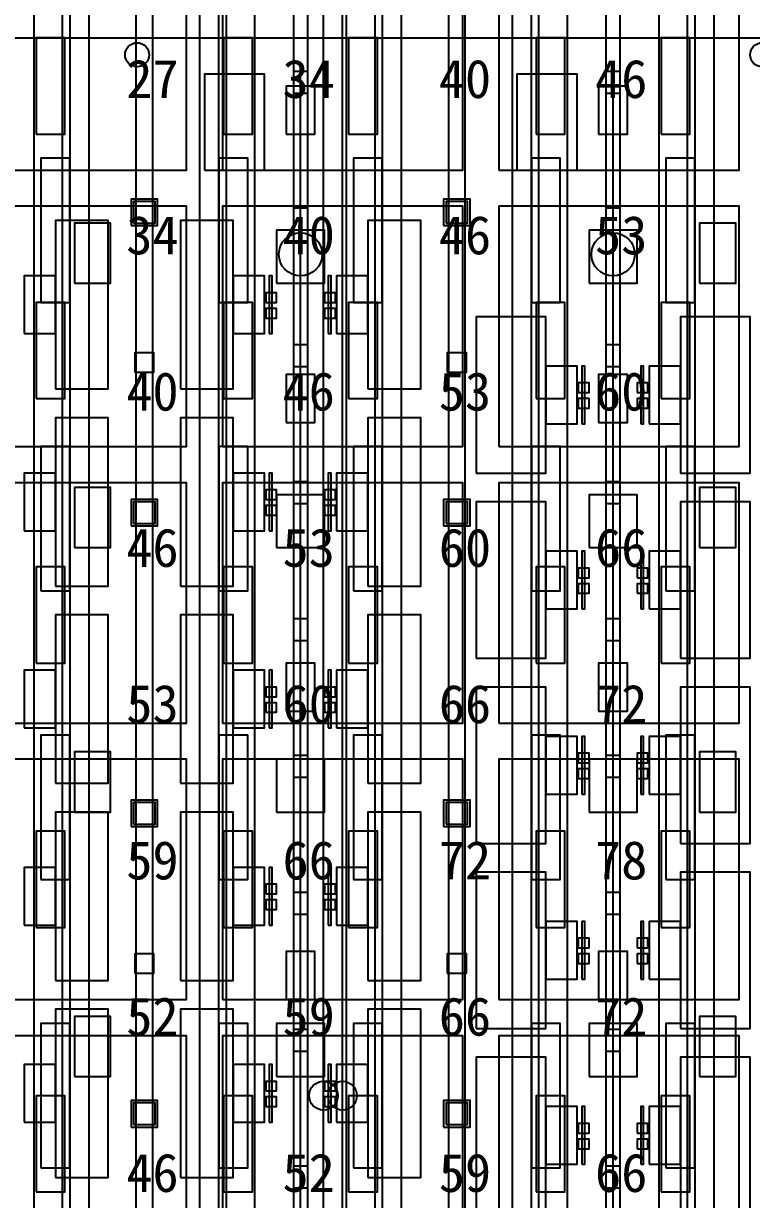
# Model space of a CAD drawing. Header units: metres. Extents: x -1640 to 1560, y -268 to 2338.
# Drawn here: x 36.73 to 67.01, y 1333.69 to 1382.6 of the extents above; entities that cross this region are included whole.
import ezdxf

# ---------------------------------------------------------------- set-up
doc = ezdxf.new("R2010")
doc.units = ezdxf.units.M
for name, color, linetype in [('1F_CHL', 4, 'Continuous'), ('1F_PUMP', 2, 'Continuous'), ('1F_SCR', 3, 'Continuous'), ('1F_STRUCT_COLUMN', 8, 'Continuous'), ('2F_CSF_LATERAL_RACK_CONCEPT', 9, 'Continuous'), ('2F_RFG', 5, 'Continuous'), ('2F_STRUCT_COLUMN', 8, 'Continuous'), ('2F_VMB', 6, 'Continuous'), ('3F_CLEANROOM_OVERHEAD_PIPE_DUCT_CONCEPT', 9, 'Continuous'), ('3F_CVD', 3, 'Continuous'), ('3F_DIFF', 4, 'Continuous'), ('3F_EHS_EGRESS_DIST_M', 2, 'Continuous'), ('3F_EHS_EXTINGUISHER_HYDRANT_CABINET_CONCEPT', 1, 'Continuous'), ('3F_EHS_GAS_DETECTOR', 6, 'Continuous'), ('3F_FOUP', 5, 'Continuous'), ('3F_OHT', 9, 'Continuous'), ('3F_OHTV', 1, 'Continuous'), ('3F_STK', 3, 'Continuous'), ('3F_STRUCT_COLUMN', 8, 'Continuous'), ('3F_TBAR', 6, 'Continuous'), ('4F_FFU', 1, 'Continuous'), ('4F_STRUCT_PLENUM_TRUSS_CONCEPT', 9, 'Continuous'), ('5F_CHL', 4, 'Continuous'), ('5F_PUMP', 2, 'Continuous'), ('5F_SCR', 3, 'Continuous'), ('5F_STRUCT_COLUMN', 8, 'Continuous'), ('6F_CSF_LATERAL_RACK_CONCEPT', 9, 'Continuous'), ('6F_RFG', 5, 'Continuous'), ('6F_STRUCT_COLUMN', 8, 'Continuous'), ('6F_VMB', 6, 'Continuous'), ('7F_CLEANROOM_OVERHEAD_PIPE_DUCT_CONCEPT', 9, 'Continuous'), ('7F_CVD', 3, 'Continuous'), ('7F_DIFF', 4, 'Continuous'), ('7F_EHS_EGRESS_DIST_M', 2, 'Continuous'), ('7F_EHS_EXTINGUISHER_HYDRANT_CABINET_CONCEPT', 1, 'Continuous'), ('7F_EHS_GAS_DETECTOR', 6, 'Continuous'), ('7F_FOUP', 5, 'Continuous'), ('7F_OHT', 9, 'Continuous'), ('7F_OHTV', 1, 'Continuous'), ('7F_STK', 3, 'Continuous'), ('7F_STRUCT_COLUMN', 8, 'Continuous'), ('7F_TBAR', 6, 'Continuous'), ('8F_FFU', 1, 'Continuous'), ('8F_STRUCT_PLENUM_TRUSS_CONCEPT', 9, 'Continuous'), ('EHS_TREATED_EXHAUST', 30, 'Continuous'), ('UTIL_PCW.R_CONCEPT', 1, 'Continuous'), ('UTIL_PCW.R_RISER', 1, 'Continuous'), ('UTIL_PCW.S_CONCEPT', 6, 'Continuous'), ('UTIL_PCW.S_RISER', 6, 'Continuous')]:
    doc.layers.add(name, color=color, linetype=linetype)

msp = doc.modelspace()

# ---------------------------------------------------------------- linework, layer by layer
at = {"layer": '1F_CHL'}
for points in [[(38.85, 1371.8), (40.35, 1371.8), (40.35, 1374.3), (38.85, 1374.3)], [(64.85, 1371.8), (66.35, 1371.8), (66.35, 1374.3), (64.85, 1374.3)], [(38.85, 1360.8), (40.35, 1360.8), (40.35, 1363.3), (38.85, 1363.3)], [(64.85, 1360.8), (66.35, 1360.8), (66.35, 1363.3), (64.85, 1363.3)], [(38.85, 1349.8), (40.35, 1349.8), (40.35, 1352.3), (38.85, 1352.3)], [(64.85, 1349.8), (66.35, 1349.8), (66.35, 1352.3), (64.85, 1352.3)], [(38.85, 1338.8), (40.35, 1338.8), (40.35, 1341.3), (38.85, 1341.3)], [(64.85, 1338.8), (66.35, 1338.8), (66.35, 1341.3), (64.85, 1341.3)]]:
    msp.add_lwpolyline(points, close=True, dxfattribs=at)
at = {"layer": '1F_PUMP'}
for points in [[(37.25, 1378), (38.45, 1378), (38.45, 1382), (37.25, 1382)], [(45.05, 1378), (46.25, 1378), (46.25, 1382), (45.05, 1382)], [(50.25, 1378), (51.45, 1378), (51.45, 1382), (50.25, 1382)], [(58.05, 1378), (59.25, 1378), (59.25, 1382), (58.05, 1382)], [(63.25, 1378), (64.45, 1378), (64.45, 1382), (63.25, 1382)], [(37.25, 1367), (38.45, 1367), (38.45, 1371), (37.25, 1371)], [(45.05, 1367), (46.25, 1367), (46.25, 1371), (45.05, 1371)], [(50.25, 1367), (51.45, 1367), (51.45, 1371), (50.25, 1371)], [(58.05, 1367), (59.25, 1367), (59.25, 1371), (58.05, 1371)], [(63.25, 1367), (64.45, 1367), (64.45, 1371), (63.25, 1371)], [(37.25, 1356), (38.45, 1356), (38.45, 1360), (37.25, 1360)], [(45.05, 1356), (46.25, 1356), (46.25, 1360), (45.05, 1360)], [(50.25, 1356), (51.45, 1356), (51.45, 1360), (50.25, 1360)], [(58.05, 1356), (59.25, 1356), (59.25, 1360), (58.05, 1360)], [(63.25, 1356), (64.45, 1356), (64.45, 1360), (63.25, 1360)], [(37.25, 1345), (38.45, 1345), (38.45, 1349), (37.25, 1349)], [(45.05, 1345), (46.25, 1345), (46.25, 1349), (45.05, 1349)], [(50.25, 1345), (51.45, 1345), (51.45, 1349), (50.25, 1349)], [(58.05, 1345), (59.25, 1345), (59.25, 1349), (58.05, 1349)], [(63.25, 1345), (64.45, 1345), (64.45, 1349), (63.25, 1349)], [(37.25, 1334), (38.45, 1334), (38.45, 1338), (37.25, 1338)], [(45.05, 1334), (46.25, 1334), (46.25, 1338), (45.05, 1338)], [(50.25, 1334), (51.45, 1334), (51.45, 1338), (50.25, 1338)], [(58.05, 1334), (59.25, 1334), (59.25, 1338), (58.05, 1338)], [(63.25, 1334), (64.45, 1334), (64.45, 1338), (63.25, 1338)]]:
    msp.add_lwpolyline(points, close=True, dxfattribs=at)
at = {"layer": '1F_SCR'}
for points in [[(47.25, 1371.8), (49.25, 1371.8), (49.25, 1374), (47.25, 1374)], [(60.25, 1371.8), (62.25, 1371.8), (62.25, 1374), (60.25, 1374)], [(47.25, 1360.8), (49.25, 1360.8), (49.25, 1363), (47.25, 1363)], [(60.25, 1360.8), (62.25, 1360.8), (62.25, 1363), (60.25, 1363)], [(47.25, 1349.8), (49.25, 1349.8), (49.25, 1352), (47.25, 1352)], [(60.25, 1349.8), (62.25, 1349.8), (62.25, 1352), (60.25, 1352)], [(47.25, 1338.8), (49.25, 1338.8), (49.25, 1341), (47.25, 1341)], [(60.25, 1338.8), (62.25, 1338.8), (62.25, 1341), (60.25, 1341)]]:
    msp.add_lwpolyline(points, close=True, dxfattribs=at)
at = {"layer": '1F_STRUCT_COLUMN'}
for points in [[(41.2, 1374.2), (42.3, 1374.2), (42.3, 1375.3), (41.2, 1375.3)], [(54.2, 1374.2), (55.3, 1374.2), (55.3, 1375.3), (54.2, 1375.3)], [(41.2, 1361.7), (42.3, 1361.7), (42.3, 1362.8), (41.2, 1362.8)], [(54.2, 1361.7), (55.3, 1361.7), (55.3, 1362.8), (54.2, 1362.8)], [(41.2, 1349.2), (42.3, 1349.2), (42.3, 1350.3), (41.2, 1350.3)], [(54.2, 1349.2), (55.3, 1349.2), (55.3, 1350.3), (54.2, 1350.3)], [(41.2, 1336.7), (42.3, 1336.7), (42.3, 1337.8), (41.2, 1337.8)], [(54.2, 1336.7), (55.3, 1336.7), (55.3, 1337.8), (54.2, 1337.8)]]:
    msp.add_lwpolyline(points, close=True, dxfattribs=at)
at = {"layer": '2F_CSF_LATERAL_RACK_CONCEPT'}
for points in [[(38.65, 1310), (39.45, 1310), (39.45, 1460), (38.65, 1460)], [(44.05, 1310), (44.85, 1310), (44.85, 1460), (44.05, 1460)], [(51.65, 1310), (52.45, 1310), (52.45, 1460), (51.65, 1460)], [(57.05, 1310), (57.85, 1310), (57.85, 1460), (57.05, 1460)], [(64.65, 1310), (65.45, 1310), (65.45, 1460), (64.65, 1460)]]:
    msp.add_lwpolyline(points, close=True, dxfattribs=at)
at = {"layer": '2F_RFG'}
for points in [[(37.45, 1371), (38.65, 1371), (38.65, 1377), (37.45, 1377)], [(44.85, 1371), (46.05, 1371), (46.05, 1377), (44.85, 1377)], [(50.45, 1371), (51.65, 1371), (51.65, 1377), (50.45, 1377)], [(57.85, 1371), (59.05, 1371), (59.05, 1377), (57.85, 1377)], [(63.45, 1371), (64.65, 1371), (64.65, 1377), (63.45, 1377)], [(37.45, 1359), (38.65, 1359), (38.65, 1365), (37.45, 1365)], [(44.85, 1359), (46.05, 1359), (46.05, 1365), (44.85, 1365)], [(50.45, 1359), (51.65, 1359), (51.65, 1365), (50.45, 1365)], [(57.85, 1359), (59.05, 1359), (59.05, 1365), (57.85, 1365)], [(63.45, 1359), (64.65, 1359), (64.65, 1365), (63.45, 1365)], [(37.45, 1347), (38.65, 1347), (38.65, 1353), (37.45, 1353)], [(44.85, 1347), (46.05, 1347), (46.05, 1353), (44.85, 1353)], [(50.45, 1347), (51.65, 1347), (51.65, 1353), (50.45, 1353)], [(57.85, 1347), (59.05, 1347), (59.05, 1353), (57.85, 1353)], [(63.45, 1347), (64.65, 1347), (64.65, 1353), (63.45, 1353)], [(37.45, 1335), (38.65, 1335), (38.65, 1341), (37.45, 1341)], [(44.85, 1335), (46.05, 1335), (46.05, 1341), (44.85, 1341)], [(50.45, 1335), (51.65, 1335), (51.65, 1341), (50.45, 1341)], [(57.85, 1335), (59.05, 1335), (59.05, 1341), (57.85, 1341)], [(63.45, 1335), (64.65, 1335), (64.65, 1341), (63.45, 1341)]]:
    msp.add_lwpolyline(points, close=True, dxfattribs=at)
at = {"layer": '2F_STRUCT_COLUMN'}
for points in [[(41.3, 1374.3), (42.2, 1374.3), (42.2, 1375.2), (41.3, 1375.2)], [(54.3, 1374.3), (55.2, 1374.3), (55.2, 1375.2), (54.3, 1375.2)], [(41.3, 1361.8), (42.2, 1361.8), (42.2, 1362.7), (41.3, 1362.7)], [(54.3, 1361.8), (55.2, 1361.8), (55.2, 1362.7), (54.3, 1362.7)], [(41.3, 1349.3), (42.2, 1349.3), (42.2, 1350.2), (41.3, 1350.2)], [(54.3, 1349.3), (55.2, 1349.3), (55.2, 1350.2), (54.3, 1350.2)], [(41.3, 1336.8), (42.2, 1336.8), (42.2, 1337.7), (41.3, 1337.7)], [(54.3, 1336.8), (55.2, 1336.8), (55.2, 1337.7), (54.3, 1337.7)]]:
    msp.add_lwpolyline(points, close=True, dxfattribs=at)
at = {"layer": '2F_VMB'}
for points in [[(47.65, 1378), (48.85, 1378), (48.85, 1380), (47.65, 1380)], [(60.65, 1378), (61.85, 1378), (61.85, 1380), (60.65, 1380)], [(47.65, 1366), (48.85, 1366), (48.85, 1368), (47.65, 1368)], [(60.65, 1366), (61.85, 1366), (61.85, 1368), (60.65, 1368)], [(47.65, 1354), (48.85, 1354), (48.85, 1356), (47.65, 1356)], [(60.65, 1354), (61.85, 1354), (61.85, 1356), (60.65, 1356)], [(47.65, 1342), (48.85, 1342), (48.85, 1344), (47.65, 1344)], [(60.65, 1342), (61.85, 1342), (61.85, 1344), (60.65, 1344)]]:
    msp.add_lwpolyline(points, close=True, dxfattribs=at)
at = {"layer": '3F_CLEANROOM_OVERHEAD_PIPE_DUCT_CONCEPT'}
for points in [[(37.15, 1309), (38.35, 1309), (38.35, 1461), (37.15, 1461)], [(45.15, 1309), (46.35, 1309), (46.35, 1461), (45.15, 1461)], [(50.15, 1309), (51.35, 1309), (51.35, 1461), (50.15, 1461)], [(58.15, 1309), (59.35, 1309), (59.35, 1461), (58.15, 1461)], [(63.15, 1309), (64.35, 1309), (64.35, 1461), (63.15, 1461)]]:
    msp.add_lwpolyline(points, close=True, dxfattribs=at)
at = {"layer": '3F_CVD'}
for points in [[(55.55, 1363.9), (58.45, 1363.9), (58.45, 1370.4), (55.55, 1370.4)], [(64.05, 1363.9), (66.95, 1363.9), (66.95, 1370.4), (64.05, 1370.4)], [(58.45, 1365.95), (59.75, 1365.95), (59.75, 1368.35), (58.45, 1368.35)], [(62.75, 1365.95), (64.05, 1365.95), (64.05, 1368.35), (62.75, 1368.35)], [(55.55, 1356.2), (58.45, 1356.2), (58.45, 1362.7), (55.55, 1362.7)], [(64.05, 1356.2), (66.95, 1356.2), (66.95, 1362.7), (64.05, 1362.7)], [(58.45, 1358.25), (59.75, 1358.25), (59.75, 1360.65), (58.45, 1360.65)], [(62.75, 1358.25), (64.05, 1358.25), (64.05, 1360.65), (62.75, 1360.65)], [(55.55, 1348.5), (58.45, 1348.5), (58.45, 1355), (55.55, 1355)], [(64.05, 1348.5), (66.95, 1348.5), (66.95, 1355), (64.05, 1355)], [(58.45, 1350.55), (59.75, 1350.55), (59.75, 1352.95), (58.45, 1352.95)], [(62.75, 1350.55), (64.05, 1350.55), (64.05, 1352.95), (62.75, 1352.95)], [(55.55, 1340.8), (58.45, 1340.8), (58.45, 1347.3), (55.55, 1347.3)], [(64.05, 1340.8), (66.95, 1340.8), (66.95, 1347.3), (64.05, 1347.3)], [(58.45, 1342.85), (59.75, 1342.85), (59.75, 1345.25), (58.45, 1345.25)], [(62.75, 1342.85), (64.05, 1342.85), (64.05, 1345.25), (62.75, 1345.25)], [(55.55, 1333.1), (58.45, 1333.1), (58.45, 1339.6), (55.55, 1339.6)], [(64.05, 1333.1), (66.95, 1333.1), (66.95, 1339.6), (64.05, 1339.6)], [(58.45, 1335.15), (59.75, 1335.15), (59.75, 1337.55), (58.45, 1337.55)], [(62.75, 1335.15), (64.05, 1335.15), (64.05, 1337.55), (62.75, 1337.55)]]:
    msp.add_lwpolyline(points, close=True, dxfattribs=at)
at = {"layer": '3F_DIFF'}
for points in [[(38.05, 1367.4), (40.25, 1367.4), (40.25, 1374.4), (38.05, 1374.4)], [(43.25, 1367.4), (45.45, 1367.4), (45.45, 1374.4), (43.25, 1374.4)], [(51.05, 1367.4), (53.25, 1367.4), (53.25, 1374.4), (51.05, 1374.4)], [(36.75, 1369.7), (38.05, 1369.7), (38.05, 1372.1), (36.75, 1372.1)], [(45.45, 1369.7), (46.75, 1369.7), (46.75, 1372.1), (45.45, 1372.1)], [(49.75, 1369.7), (51.05, 1369.7), (51.05, 1372.1), (49.75, 1372.1)], [(38.05, 1359.2), (40.25, 1359.2), (40.25, 1366.2), (38.05, 1366.2)], [(43.25, 1359.2), (45.45, 1359.2), (45.45, 1366.2), (43.25, 1366.2)], [(51.05, 1359.2), (53.25, 1359.2), (53.25, 1366.2), (51.05, 1366.2)], [(36.75, 1361.5), (38.05, 1361.5), (38.05, 1363.9), (36.75, 1363.9)], [(45.45, 1361.5), (46.75, 1361.5), (46.75, 1363.9), (45.45, 1363.9)], [(49.75, 1361.5), (51.05, 1361.5), (51.05, 1363.9), (49.75, 1363.9)], [(38.05, 1351), (40.25, 1351), (40.25, 1358), (38.05, 1358)], [(43.25, 1351), (45.45, 1351), (45.45, 1358), (43.25, 1358)], [(51.05, 1351), (53.25, 1351), (53.25, 1358), (51.05, 1358)], [(36.75, 1353.3), (38.05, 1353.3), (38.05, 1355.7), (36.75, 1355.7)], [(45.45, 1353.3), (46.75, 1353.3), (46.75, 1355.7), (45.45, 1355.7)], [(49.75, 1353.3), (51.05, 1353.3), (51.05, 1355.7), (49.75, 1355.7)], [(38.05, 1342.8), (40.25, 1342.8), (40.25, 1349.8), (38.05, 1349.8)], [(43.25, 1342.8), (45.45, 1342.8), (45.45, 1349.8), (43.25, 1349.8)], [(51.05, 1342.8), (53.25, 1342.8), (53.25, 1349.8), (51.05, 1349.8)], [(36.75, 1345.1), (38.05, 1345.1), (38.05, 1347.5), (36.75, 1347.5)], [(45.45, 1345.1), (46.75, 1345.1), (46.75, 1347.5), (45.45, 1347.5)], [(49.75, 1345.1), (51.05, 1345.1), (51.05, 1347.5), (49.75, 1347.5)], [(38.05, 1334.6), (40.25, 1334.6), (40.25, 1341.6), (38.05, 1341.6)], [(43.25, 1334.6), (45.45, 1334.6), (45.45, 1341.6), (43.25, 1341.6)], [(51.05, 1334.6), (53.25, 1334.6), (53.25, 1341.6), (51.05, 1341.6)], [(36.75, 1336.9), (38.05, 1336.9), (38.05, 1339.3), (36.75, 1339.3)], [(45.45, 1336.9), (46.75, 1336.9), (46.75, 1339.3), (45.45, 1339.3)], [(49.75, 1336.9), (51.05, 1336.9), (51.05, 1339.3), (49.75, 1339.3)]]:
    msp.add_lwpolyline(points, close=True, dxfattribs=at)
at = {"layer": '3F_EHS_EXTINGUISHER_HYDRANT_CABINET_CONCEPT'}
for centre in [(41.45, 1381.3), (67.45, 1381.3)]:
    msp.add_circle(centre, 0.5, dxfattribs=at)
at = {"layer": '3F_EHS_GAS_DETECTOR'}
for centre in [(48.25, 1373), (61.25, 1373)]:
    msp.add_circle(centre, 0.9, dxfattribs=at)
at = {"layer": '3F_FOUP'}
for points in [[(46.8, 1371), (47.25, 1371), (47.25, 1371.4), (46.8, 1371.4)], [(49.25, 1371), (49.7, 1371), (49.7, 1371.4), (49.25, 1371.4)], [(46.8, 1370.35), (47.25, 1370.35), (47.25, 1370.75), (46.8, 1370.75)], [(49.25, 1370.35), (49.7, 1370.35), (49.7, 1370.75), (49.25, 1370.75)], [(59.8, 1367.25), (60.25, 1367.25), (60.25, 1367.65), (59.8, 1367.65)], [(62.25, 1367.25), (62.7, 1367.25), (62.7, 1367.65), (62.25, 1367.65)], [(59.8, 1366.6), (60.25, 1366.6), (60.25, 1367), (59.8, 1367)], [(62.25, 1366.6), (62.7, 1366.6), (62.7, 1367), (62.25, 1367)], [(46.8, 1362.8), (47.25, 1362.8), (47.25, 1363.2), (46.8, 1363.2)], [(49.25, 1362.8), (49.7, 1362.8), (49.7, 1363.2), (49.25, 1363.2)], [(46.8, 1362.15), (47.25, 1362.15), (47.25, 1362.55), (46.8, 1362.55)], [(49.25, 1362.15), (49.7, 1362.15), (49.7, 1362.55), (49.25, 1362.55)], [(59.8, 1359.55), (60.25, 1359.55), (60.25, 1359.95), (59.8, 1359.95)], [(62.25, 1359.55), (62.7, 1359.55), (62.7, 1359.95), (62.25, 1359.95)], [(59.8, 1358.9), (60.25, 1358.9), (60.25, 1359.3), (59.8, 1359.3)], [(62.25, 1358.9), (62.7, 1358.9), (62.7, 1359.3), (62.25, 1359.3)], [(46.8, 1354.6), (47.25, 1354.6), (47.25, 1355), (46.8, 1355)], [(49.25, 1354.6), (49.7, 1354.6), (49.7, 1355), (49.25, 1355)], [(46.8, 1353.95), (47.25, 1353.95), (47.25, 1354.35), (46.8, 1354.35)], [(49.25, 1353.95), (49.7, 1353.95), (49.7, 1354.35), (49.25, 1354.35)], [(59.8, 1351.85), (60.25, 1351.85), (60.25, 1352.25), (59.8, 1352.25)], [(62.25, 1351.85), (62.7, 1351.85), (62.7, 1352.25), (62.25, 1352.25)], [(59.8, 1351.2), (60.25, 1351.2), (60.25, 1351.6), (59.8, 1351.6)], [(62.25, 1351.2), (62.7, 1351.2), (62.7, 1351.6), (62.25, 1351.6)], [(46.8, 1346.4), (47.25, 1346.4), (47.25, 1346.8), (46.8, 1346.8)], [(49.25, 1346.4), (49.7, 1346.4), (49.7, 1346.8), (49.25, 1346.8)], [(46.8, 1345.75), (47.25, 1345.75), (47.25, 1346.15), (46.8, 1346.15)], [(49.25, 1345.75), (49.7, 1345.75), (49.7, 1346.15), (49.25, 1346.15)], [(59.8, 1344.15), (60.25, 1344.15), (60.25, 1344.55), (59.8, 1344.55)], [(62.25, 1344.15), (62.7, 1344.15), (62.7, 1344.55), (62.25, 1344.55)], [(59.8, 1343.5), (60.25, 1343.5), (60.25, 1343.9), (59.8, 1343.9)], [(62.25, 1343.5), (62.7, 1343.5), (62.7, 1343.9), (62.25, 1343.9)], [(46.8, 1338.2), (47.25, 1338.2), (47.25, 1338.6), (46.8, 1338.6)], [(49.25, 1338.2), (49.7, 1338.2), (49.7, 1338.6), (49.25, 1338.6)], [(46.8, 1337.55), (47.25, 1337.55), (47.25, 1337.95), (46.8, 1337.95)], [(49.25, 1337.55), (49.7, 1337.55), (49.7, 1337.95), (49.25, 1337.95)], [(59.8, 1336.45), (60.25, 1336.45), (60.25, 1336.85), (59.8, 1336.85)], [(62.25, 1336.45), (62.7, 1336.45), (62.7, 1336.85), (62.25, 1336.85)], [(59.8, 1335.8), (60.25, 1335.8), (60.25, 1336.2), (59.8, 1336.2)], [(62.25, 1335.8), (62.7, 1335.8), (62.7, 1336.2), (62.25, 1336.2)]]:
    msp.add_lwpolyline(points, close=True, dxfattribs=at)
at = {"layer": '3F_OHT'}
for p, q in [((48.25, 1309), (48.25, 1381)), ((61.25, 1309), (61.25, 1381))]:
    msp.add_line(p, q, dxfattribs=at)
at = {"layer": '3F_OHTV'}
for points in [[(47.95, 1379.71), (48.55, 1379.71), (48.55, 1380.61), (47.95, 1380.61)], [(60.95, 1379.71), (61.55, 1379.71), (61.55, 1380.61), (60.95, 1380.61)], [(47.95, 1374.02), (48.55, 1374.02), (48.55, 1374.92), (47.95, 1374.92)], [(60.95, 1374.02), (61.55, 1374.02), (61.55, 1374.92), (60.95, 1374.92)], [(47.95, 1368.33), (48.55, 1368.33), (48.55, 1369.23), (47.95, 1369.23)], [(60.95, 1368.33), (61.55, 1368.33), (61.55, 1369.23), (60.95, 1369.23)], [(47.95, 1362.63), (48.55, 1362.63), (48.55, 1363.53), (47.95, 1363.53)], [(60.95, 1362.63), (61.55, 1362.63), (61.55, 1363.53), (60.95, 1363.53)], [(47.95, 1356.94), (48.55, 1356.94), (48.55, 1357.84), (47.95, 1357.84)], [(60.95, 1356.94), (61.55, 1356.94), (61.55, 1357.84), (60.95, 1357.84)], [(47.95, 1351.25), (48.55, 1351.25), (48.55, 1352.15), (47.95, 1352.15)], [(60.95, 1351.25), (61.55, 1351.25), (61.55, 1352.15), (60.95, 1352.15)], [(47.95, 1345.55), (48.55, 1345.55), (48.55, 1346.45), (47.95, 1346.45)], [(60.95, 1345.55), (61.55, 1345.55), (61.55, 1346.45), (60.95, 1346.45)], [(47.95, 1339.86), (48.55, 1339.86), (48.55, 1340.76), (47.95, 1340.76)], [(60.95, 1339.86), (61.55, 1339.86), (61.55, 1340.76), (60.95, 1340.76)], [(47.95, 1334.17), (48.55, 1334.17), (48.55, 1335.07), (47.95, 1335.07)], [(60.95, 1334.17), (61.55, 1334.17), (61.55, 1335.07), (60.95, 1335.07)]]:
    msp.add_lwpolyline(points, close=True, dxfattribs=at)
at = {"layer": '3F_STK'}
for points in [[(44.25, 1376.5), (46.75, 1376.5), (46.75, 1380.5), (44.25, 1380.5)], [(57.25, 1376.5), (59.75, 1376.5), (59.75, 1380.5), (57.25, 1380.5)]]:
    msp.add_lwpolyline(points, close=True, dxfattribs=at)
at = {"layer": '3F_STRUCT_COLUMN'}
for points in [[(41.35, 1368.1), (42.15, 1368.1), (42.15, 1368.9), (41.35, 1368.9)], [(54.35, 1368.1), (55.15, 1368.1), (55.15, 1368.9), (54.35, 1368.9)], [(41.35, 1343.1), (42.15, 1343.1), (42.15, 1343.9), (41.35, 1343.9)], [(54.35, 1343.1), (55.15, 1343.1), (55.15, 1343.9), (54.35, 1343.9)]]:
    msp.add_lwpolyline(points, close=True, dxfattribs=at)
at = {"layer": '3F_TBAR'}
for points in [[(46.95, 1369.7), (47.07, 1369.7), (47.07, 1372.1), (46.95, 1372.1)], [(49.4, 1369.7), (49.52, 1369.7), (49.52, 1372.1), (49.4, 1372.1)], [(59.95, 1365.95), (60.07, 1365.95), (60.07, 1368.35), (59.95, 1368.35)], [(62.4, 1365.95), (62.52, 1365.95), (62.52, 1368.35), (62.4, 1368.35)], [(46.95, 1361.5), (47.07, 1361.5), (47.07, 1363.9), (46.95, 1363.9)], [(49.4, 1361.5), (49.52, 1361.5), (49.52, 1363.9), (49.4, 1363.9)], [(59.95, 1358.25), (60.07, 1358.25), (60.07, 1360.65), (59.95, 1360.65)], [(62.4, 1358.25), (62.52, 1358.25), (62.52, 1360.65), (62.4, 1360.65)], [(46.95, 1353.3), (47.07, 1353.3), (47.07, 1355.7), (46.95, 1355.7)], [(49.4, 1353.3), (49.52, 1353.3), (49.52, 1355.7), (49.4, 1355.7)], [(59.95, 1350.55), (60.07, 1350.55), (60.07, 1352.95), (59.95, 1352.95)], [(62.4, 1350.55), (62.52, 1350.55), (62.52, 1352.95), (62.4, 1352.95)], [(46.95, 1345.1), (47.07, 1345.1), (47.07, 1347.5), (46.95, 1347.5)], [(49.4, 1345.1), (49.52, 1345.1), (49.52, 1347.5), (49.4, 1347.5)], [(59.95, 1342.85), (60.07, 1342.85), (60.07, 1345.25), (59.95, 1345.25)], [(62.4, 1342.85), (62.52, 1342.85), (62.52, 1345.25), (62.4, 1345.25)], [(46.95, 1336.9), (47.07, 1336.9), (47.07, 1339.3), (46.95, 1339.3)], [(49.4, 1336.9), (49.52, 1336.9), (49.52, 1339.3), (49.4, 1339.3)], [(59.95, 1335.15), (60.07, 1335.15), (60.07, 1337.55), (59.95, 1337.55)], [(62.4, 1335.15), (62.52, 1335.15), (62.52, 1337.55), (62.4, 1337.55)]]:
    msp.add_lwpolyline(points, close=True, dxfattribs=at)
at = {"layer": '4F_FFU'}
for points in [[(33.5, 1376.5), (43.5, 1376.5), (43.5, 1386.5), (33.5, 1386.5)], [(45, 1376.5), (55, 1376.5), (55, 1386.5), (45, 1386.5)], [(56.5, 1376.5), (66.5, 1376.5), (66.5, 1386.5), (56.5, 1386.5)], [(33.5, 1365), (43.5, 1365), (43.5, 1375), (33.5, 1375)], [(45, 1365), (55, 1365), (55, 1375), (45, 1375)], [(56.5, 1365), (66.5, 1365), (66.5, 1375), (56.5, 1375)], [(33.5, 1353.5), (43.5, 1353.5), (43.5, 1363.5), (33.5, 1363.5)], [(45, 1353.5), (55, 1353.5), (55, 1363.5), (45, 1363.5)], [(56.5, 1353.5), (66.5, 1353.5), (66.5, 1363.5), (56.5, 1363.5)], [(33.5, 1342), (43.5, 1342), (43.5, 1352), (33.5, 1352)], [(45, 1342), (55, 1342), (55, 1352), (45, 1352)], [(56.5, 1342), (66.5, 1342), (66.5, 1352), (56.5, 1352)], [(33.5, 1330.5), (43.5, 1330.5), (43.5, 1340.5), (33.5, 1340.5)], [(45, 1330.5), (55, 1330.5), (55, 1340.5), (45, 1340.5)], [(56.5, 1330.5), (66.5, 1330.5), (66.5, 1340.5), (56.5, 1340.5)]]:
    msp.add_lwpolyline(points, close=True, dxfattribs=at)
at = {"layer": '4F_STRUCT_PLENUM_TRUSS_CONCEPT'}
for points in [[(41.4, 1306), (42.1, 1306), (42.1, 1464), (41.4, 1464)], [(54.4, 1306), (55.1, 1306), (55.1, 1464), (54.4, 1464)]]:
    msp.add_lwpolyline(points, close=True, dxfattribs=at)
at = {"layer": '5F_CHL'}
for points in [[(38.85, 1371.8), (40.35, 1371.8), (40.35, 1374.3), (38.85, 1374.3)], [(64.85, 1371.8), (66.35, 1371.8), (66.35, 1374.3), (64.85, 1374.3)], [(38.85, 1360.8), (40.35, 1360.8), (40.35, 1363.3), (38.85, 1363.3)], [(64.85, 1360.8), (66.35, 1360.8), (66.35, 1363.3), (64.85, 1363.3)], [(38.85, 1349.8), (40.35, 1349.8), (40.35, 1352.3), (38.85, 1352.3)], [(64.85, 1349.8), (66.35, 1349.8), (66.35, 1352.3), (64.85, 1352.3)], [(38.85, 1338.8), (40.35, 1338.8), (40.35, 1341.3), (38.85, 1341.3)], [(64.85, 1338.8), (66.35, 1338.8), (66.35, 1341.3), (64.85, 1341.3)]]:
    msp.add_lwpolyline(points, close=True, dxfattribs=at)
at = {"layer": '5F_PUMP'}
for points in [[(37.25, 1378), (38.45, 1378), (38.45, 1382), (37.25, 1382)], [(45.05, 1378), (46.25, 1378), (46.25, 1382), (45.05, 1382)], [(50.25, 1378), (51.45, 1378), (51.45, 1382), (50.25, 1382)], [(58.05, 1378), (59.25, 1378), (59.25, 1382), (58.05, 1382)], [(63.25, 1378), (64.45, 1378), (64.45, 1382), (63.25, 1382)], [(37.25, 1367), (38.45, 1367), (38.45, 1371), (37.25, 1371)], [(45.05, 1367), (46.25, 1367), (46.25, 1371), (45.05, 1371)], [(50.25, 1367), (51.45, 1367), (51.45, 1371), (50.25, 1371)], [(58.05, 1367), (59.25, 1367), (59.25, 1371), (58.05, 1371)], [(63.25, 1367), (64.45, 1367), (64.45, 1371), (63.25, 1371)], [(37.25, 1356), (38.45, 1356), (38.45, 1360), (37.25, 1360)], [(45.05, 1356), (46.25, 1356), (46.25, 1360), (45.05, 1360)], [(50.25, 1356), (51.45, 1356), (51.45, 1360), (50.25, 1360)], [(58.05, 1356), (59.25, 1356), (59.25, 1360), (58.05, 1360)], [(63.25, 1356), (64.45, 1356), (64.45, 1360), (63.25, 1360)], [(37.25, 1345), (38.45, 1345), (38.45, 1349), (37.25, 1349)], [(45.05, 1345), (46.25, 1345), (46.25, 1349), (45.05, 1349)], [(50.25, 1345), (51.45, 1345), (51.45, 1349), (50.25, 1349)], [(58.05, 1345), (59.25, 1345), (59.25, 1349), (58.05, 1349)], [(63.25, 1345), (64.45, 1345), (64.45, 1349), (63.25, 1349)], [(37.25, 1334), (38.45, 1334), (38.45, 1338), (37.25, 1338)], [(45.05, 1334), (46.25, 1334), (46.25, 1338), (45.05, 1338)], [(50.25, 1334), (51.45, 1334), (51.45, 1338), (50.25, 1338)], [(58.05, 1334), (59.25, 1334), (59.25, 1338), (58.05, 1338)], [(63.25, 1334), (64.45, 1334), (64.45, 1338), (63.25, 1338)]]:
    msp.add_lwpolyline(points, close=True, dxfattribs=at)
at = {"layer": '5F_SCR'}
for points in [[(47.25, 1371.8), (49.25, 1371.8), (49.25, 1374), (47.25, 1374)], [(60.25, 1371.8), (62.25, 1371.8), (62.25, 1374), (60.25, 1374)], [(47.25, 1360.8), (49.25, 1360.8), (49.25, 1363), (47.25, 1363)], [(60.25, 1360.8), (62.25, 1360.8), (62.25, 1363), (60.25, 1363)], [(47.25, 1349.8), (49.25, 1349.8), (49.25, 1352), (47.25, 1352)], [(60.25, 1349.8), (62.25, 1349.8), (62.25, 1352), (60.25, 1352)], [(47.25, 1338.8), (49.25, 1338.8), (49.25, 1341), (47.25, 1341)], [(60.25, 1338.8), (62.25, 1338.8), (62.25, 1341), (60.25, 1341)]]:
    msp.add_lwpolyline(points, close=True, dxfattribs=at)
at = {"layer": '5F_STRUCT_COLUMN'}
for points in [[(41.2, 1374.2), (42.3, 1374.2), (42.3, 1375.3), (41.2, 1375.3)], [(54.2, 1374.2), (55.3, 1374.2), (55.3, 1375.3), (54.2, 1375.3)], [(41.2, 1361.7), (42.3, 1361.7), (42.3, 1362.8), (41.2, 1362.8)], [(54.2, 1361.7), (55.3, 1361.7), (55.3, 1362.8), (54.2, 1362.8)], [(41.2, 1349.2), (42.3, 1349.2), (42.3, 1350.3), (41.2, 1350.3)], [(54.2, 1349.2), (55.3, 1349.2), (55.3, 1350.3), (54.2, 1350.3)], [(41.2, 1336.7), (42.3, 1336.7), (42.3, 1337.8), (41.2, 1337.8)], [(54.2, 1336.7), (55.3, 1336.7), (55.3, 1337.8), (54.2, 1337.8)]]:
    msp.add_lwpolyline(points, close=True, dxfattribs=at)
at = {"layer": '6F_CSF_LATERAL_RACK_CONCEPT'}
for points in [[(38.65, 1310), (39.45, 1310), (39.45, 1460), (38.65, 1460)], [(44.05, 1310), (44.85, 1310), (44.85, 1460), (44.05, 1460)], [(51.65, 1310), (52.45, 1310), (52.45, 1460), (51.65, 1460)], [(57.05, 1310), (57.85, 1310), (57.85, 1460), (57.05, 1460)], [(64.65, 1310), (65.45, 1310), (65.45, 1460), (64.65, 1460)]]:
    msp.add_lwpolyline(points, close=True, dxfattribs=at)
at = {"layer": '6F_RFG'}
for points in [[(37.45, 1371), (38.65, 1371), (38.65, 1377), (37.45, 1377)], [(44.85, 1371), (46.05, 1371), (46.05, 1377), (44.85, 1377)], [(50.45, 1371), (51.65, 1371), (51.65, 1377), (50.45, 1377)], [(57.85, 1371), (59.05, 1371), (59.05, 1377), (57.85, 1377)], [(63.45, 1371), (64.65, 1371), (64.65, 1377), (63.45, 1377)], [(37.45, 1359), (38.65, 1359), (38.65, 1365), (37.45, 1365)], [(44.85, 1359), (46.05, 1359), (46.05, 1365), (44.85, 1365)], [(50.45, 1359), (51.65, 1359), (51.65, 1365), (50.45, 1365)], [(57.85, 1359), (59.05, 1359), (59.05, 1365), (57.85, 1365)], [(63.45, 1359), (64.65, 1359), (64.65, 1365), (63.45, 1365)], [(37.45, 1347), (38.65, 1347), (38.65, 1353), (37.45, 1353)], [(44.85, 1347), (46.05, 1347), (46.05, 1353), (44.85, 1353)], [(50.45, 1347), (51.65, 1347), (51.65, 1353), (50.45, 1353)], [(57.85, 1347), (59.05, 1347), (59.05, 1353), (57.85, 1353)], [(63.45, 1347), (64.65, 1347), (64.65, 1353), (63.45, 1353)], [(37.45, 1335), (38.65, 1335), (38.65, 1341), (37.45, 1341)], [(44.85, 1335), (46.05, 1335), (46.05, 1341), (44.85, 1341)], [(50.45, 1335), (51.65, 1335), (51.65, 1341), (50.45, 1341)], [(57.85, 1335), (59.05, 1335), (59.05, 1341), (57.85, 1341)], [(63.45, 1335), (64.65, 1335), (64.65, 1341), (63.45, 1341)]]:
    msp.add_lwpolyline(points, close=True, dxfattribs=at)
at = {"layer": '6F_STRUCT_COLUMN'}
for points in [[(41.3, 1374.3), (42.2, 1374.3), (42.2, 1375.2), (41.3, 1375.2)], [(54.3, 1374.3), (55.2, 1374.3), (55.2, 1375.2), (54.3, 1375.2)], [(41.3, 1361.8), (42.2, 1361.8), (42.2, 1362.7), (41.3, 1362.7)], [(54.3, 1361.8), (55.2, 1361.8), (55.2, 1362.7), (54.3, 1362.7)], [(41.3, 1349.3), (42.2, 1349.3), (42.2, 1350.2), (41.3, 1350.2)], [(54.3, 1349.3), (55.2, 1349.3), (55.2, 1350.2), (54.3, 1350.2)], [(41.3, 1336.8), (42.2, 1336.8), (42.2, 1337.7), (41.3, 1337.7)], [(54.3, 1336.8), (55.2, 1336.8), (55.2, 1337.7), (54.3, 1337.7)]]:
    msp.add_lwpolyline(points, close=True, dxfattribs=at)
at = {"layer": '6F_VMB'}
for points in [[(47.65, 1378), (48.85, 1378), (48.85, 1380), (47.65, 1380)], [(60.65, 1378), (61.85, 1378), (61.85, 1380), (60.65, 1380)], [(47.65, 1366), (48.85, 1366), (48.85, 1368), (47.65, 1368)], [(60.65, 1366), (61.85, 1366), (61.85, 1368), (60.65, 1368)], [(47.65, 1354), (48.85, 1354), (48.85, 1356), (47.65, 1356)], [(60.65, 1354), (61.85, 1354), (61.85, 1356), (60.65, 1356)], [(47.65, 1342), (48.85, 1342), (48.85, 1344), (47.65, 1344)], [(60.65, 1342), (61.85, 1342), (61.85, 1344), (60.65, 1344)]]:
    msp.add_lwpolyline(points, close=True, dxfattribs=at)
at = {"layer": '7F_CLEANROOM_OVERHEAD_PIPE_DUCT_CONCEPT'}
for points in [[(37.15, 1309), (38.35, 1309), (38.35, 1461), (37.15, 1461)], [(45.15, 1309), (46.35, 1309), (46.35, 1461), (45.15, 1461)], [(50.15, 1309), (51.35, 1309), (51.35, 1461), (50.15, 1461)], [(58.15, 1309), (59.35, 1309), (59.35, 1461), (58.15, 1461)], [(63.15, 1309), (64.35, 1309), (64.35, 1461), (63.15, 1461)]]:
    msp.add_lwpolyline(points, close=True, dxfattribs=at)
at = {"layer": '7F_CVD'}
for points in [[(55.55, 1363.9), (58.45, 1363.9), (58.45, 1370.4), (55.55, 1370.4)], [(64.05, 1363.9), (66.95, 1363.9), (66.95, 1370.4), (64.05, 1370.4)], [(58.45, 1365.95), (59.75, 1365.95), (59.75, 1368.35), (58.45, 1368.35)], [(62.75, 1365.95), (64.05, 1365.95), (64.05, 1368.35), (62.75, 1368.35)], [(55.55, 1356.2), (58.45, 1356.2), (58.45, 1362.7), (55.55, 1362.7)], [(64.05, 1356.2), (66.95, 1356.2), (66.95, 1362.7), (64.05, 1362.7)], [(58.45, 1358.25), (59.75, 1358.25), (59.75, 1360.65), (58.45, 1360.65)], [(62.75, 1358.25), (64.05, 1358.25), (64.05, 1360.65), (62.75, 1360.65)], [(55.55, 1348.5), (58.45, 1348.5), (58.45, 1355), (55.55, 1355)], [(64.05, 1348.5), (66.95, 1348.5), (66.95, 1355), (64.05, 1355)], [(58.45, 1350.55), (59.75, 1350.55), (59.75, 1352.95), (58.45, 1352.95)], [(62.75, 1350.55), (64.05, 1350.55), (64.05, 1352.95), (62.75, 1352.95)], [(55.55, 1340.8), (58.45, 1340.8), (58.45, 1347.3), (55.55, 1347.3)], [(64.05, 1340.8), (66.95, 1340.8), (66.95, 1347.3), (64.05, 1347.3)], [(58.45, 1342.85), (59.75, 1342.85), (59.75, 1345.25), (58.45, 1345.25)], [(62.75, 1342.85), (64.05, 1342.85), (64.05, 1345.25), (62.75, 1345.25)], [(55.55, 1333.1), (58.45, 1333.1), (58.45, 1339.6), (55.55, 1339.6)], [(64.05, 1333.1), (66.95, 1333.1), (66.95, 1339.6), (64.05, 1339.6)], [(58.45, 1335.15), (59.75, 1335.15), (59.75, 1337.55), (58.45, 1337.55)], [(62.75, 1335.15), (64.05, 1335.15), (64.05, 1337.55), (62.75, 1337.55)]]:
    msp.add_lwpolyline(points, close=True, dxfattribs=at)
at = {"layer": '7F_DIFF'}
for points in [[(38.05, 1367.4), (40.25, 1367.4), (40.25, 1374.4), (38.05, 1374.4)], [(43.25, 1367.4), (45.45, 1367.4), (45.45, 1374.4), (43.25, 1374.4)], [(51.05, 1367.4), (53.25, 1367.4), (53.25, 1374.4), (51.05, 1374.4)], [(36.75, 1369.7), (38.05, 1369.7), (38.05, 1372.1), (36.75, 1372.1)], [(45.45, 1369.7), (46.75, 1369.7), (46.75, 1372.1), (45.45, 1372.1)], [(49.75, 1369.7), (51.05, 1369.7), (51.05, 1372.1), (49.75, 1372.1)], [(38.05, 1359.2), (40.25, 1359.2), (40.25, 1366.2), (38.05, 1366.2)], [(43.25, 1359.2), (45.45, 1359.2), (45.45, 1366.2), (43.25, 1366.2)], [(51.05, 1359.2), (53.25, 1359.2), (53.25, 1366.2), (51.05, 1366.2)], [(36.75, 1361.5), (38.05, 1361.5), (38.05, 1363.9), (36.75, 1363.9)], [(45.45, 1361.5), (46.75, 1361.5), (46.75, 1363.9), (45.45, 1363.9)], [(49.75, 1361.5), (51.05, 1361.5), (51.05, 1363.9), (49.75, 1363.9)], [(38.05, 1351), (40.25, 1351), (40.25, 1358), (38.05, 1358)], [(43.25, 1351), (45.45, 1351), (45.45, 1358), (43.25, 1358)], [(51.05, 1351), (53.25, 1351), (53.25, 1358), (51.05, 1358)], [(36.75, 1353.3), (38.05, 1353.3), (38.05, 1355.7), (36.75, 1355.7)], [(45.45, 1353.3), (46.75, 1353.3), (46.75, 1355.7), (45.45, 1355.7)], [(49.75, 1353.3), (51.05, 1353.3), (51.05, 1355.7), (49.75, 1355.7)], [(38.05, 1342.8), (40.25, 1342.8), (40.25, 1349.8), (38.05, 1349.8)], [(43.25, 1342.8), (45.45, 1342.8), (45.45, 1349.8), (43.25, 1349.8)], [(51.05, 1342.8), (53.25, 1342.8), (53.25, 1349.8), (51.05, 1349.8)], [(36.75, 1345.1), (38.05, 1345.1), (38.05, 1347.5), (36.75, 1347.5)], [(45.45, 1345.1), (46.75, 1345.1), (46.75, 1347.5), (45.45, 1347.5)], [(49.75, 1345.1), (51.05, 1345.1), (51.05, 1347.5), (49.75, 1347.5)], [(38.05, 1334.6), (40.25, 1334.6), (40.25, 1341.6), (38.05, 1341.6)], [(43.25, 1334.6), (45.45, 1334.6), (45.45, 1341.6), (43.25, 1341.6)], [(51.05, 1334.6), (53.25, 1334.6), (53.25, 1341.6), (51.05, 1341.6)], [(36.75, 1336.9), (38.05, 1336.9), (38.05, 1339.3), (36.75, 1339.3)], [(45.45, 1336.9), (46.75, 1336.9), (46.75, 1339.3), (45.45, 1339.3)], [(49.75, 1336.9), (51.05, 1336.9), (51.05, 1339.3), (49.75, 1339.3)]]:
    msp.add_lwpolyline(points, close=True, dxfattribs=at)
at = {"layer": '7F_EHS_EXTINGUISHER_HYDRANT_CABINET_CONCEPT'}
for centre in [(41.45, 1381.3), (67.45, 1381.3)]:
    msp.add_circle(centre, 0.5, dxfattribs=at)
at = {"layer": '7F_EHS_GAS_DETECTOR'}
for centre in [(48.25, 1373), (61.25, 1373)]:
    msp.add_circle(centre, 0.9, dxfattribs=at)
at = {"layer": '7F_FOUP'}
for points in [[(46.8, 1371), (47.25, 1371), (47.25, 1371.4), (46.8, 1371.4)], [(49.25, 1371), (49.7, 1371), (49.7, 1371.4), (49.25, 1371.4)], [(46.8, 1370.35), (47.25, 1370.35), (47.25, 1370.75), (46.8, 1370.75)], [(49.25, 1370.35), (49.7, 1370.35), (49.7, 1370.75), (49.25, 1370.75)], [(59.8, 1367.25), (60.25, 1367.25), (60.25, 1367.65), (59.8, 1367.65)], [(62.25, 1367.25), (62.7, 1367.25), (62.7, 1367.65), (62.25, 1367.65)], [(59.8, 1366.6), (60.25, 1366.6), (60.25, 1367), (59.8, 1367)], [(62.25, 1366.6), (62.7, 1366.6), (62.7, 1367), (62.25, 1367)], [(46.8, 1362.8), (47.25, 1362.8), (47.25, 1363.2), (46.8, 1363.2)], [(49.25, 1362.8), (49.7, 1362.8), (49.7, 1363.2), (49.25, 1363.2)], [(46.8, 1362.15), (47.25, 1362.15), (47.25, 1362.55), (46.8, 1362.55)], [(49.25, 1362.15), (49.7, 1362.15), (49.7, 1362.55), (49.25, 1362.55)], [(59.8, 1359.55), (60.25, 1359.55), (60.25, 1359.95), (59.8, 1359.95)], [(62.25, 1359.55), (62.7, 1359.55), (62.7, 1359.95), (62.25, 1359.95)], [(59.8, 1358.9), (60.25, 1358.9), (60.25, 1359.3), (59.8, 1359.3)], [(62.25, 1358.9), (62.7, 1358.9), (62.7, 1359.3), (62.25, 1359.3)], [(46.8, 1354.6), (47.25, 1354.6), (47.25, 1355), (46.8, 1355)], [(49.25, 1354.6), (49.7, 1354.6), (49.7, 1355), (49.25, 1355)], [(46.8, 1353.95), (47.25, 1353.95), (47.25, 1354.35), (46.8, 1354.35)], [(49.25, 1353.95), (49.7, 1353.95), (49.7, 1354.35), (49.25, 1354.35)], [(59.8, 1351.85), (60.25, 1351.85), (60.25, 1352.25), (59.8, 1352.25)], [(62.25, 1351.85), (62.7, 1351.85), (62.7, 1352.25), (62.25, 1352.25)], [(59.8, 1351.2), (60.25, 1351.2), (60.25, 1351.6), (59.8, 1351.6)], [(62.25, 1351.2), (62.7, 1351.2), (62.7, 1351.6), (62.25, 1351.6)], [(46.8, 1346.4), (47.25, 1346.4), (47.25, 1346.8), (46.8, 1346.8)], [(49.25, 1346.4), (49.7, 1346.4), (49.7, 1346.8), (49.25, 1346.8)], [(46.8, 1345.75), (47.25, 1345.75), (47.25, 1346.15), (46.8, 1346.15)], [(49.25, 1345.75), (49.7, 1345.75), (49.7, 1346.15), (49.25, 1346.15)], [(59.8, 1344.15), (60.25, 1344.15), (60.25, 1344.55), (59.8, 1344.55)], [(62.25, 1344.15), (62.7, 1344.15), (62.7, 1344.55), (62.25, 1344.55)], [(59.8, 1343.5), (60.25, 1343.5), (60.25, 1343.9), (59.8, 1343.9)], [(62.25, 1343.5), (62.7, 1343.5), (62.7, 1343.9), (62.25, 1343.9)], [(46.8, 1338.2), (47.25, 1338.2), (47.25, 1338.6), (46.8, 1338.6)], [(49.25, 1338.2), (49.7, 1338.2), (49.7, 1338.6), (49.25, 1338.6)], [(46.8, 1337.55), (47.25, 1337.55), (47.25, 1337.95), (46.8, 1337.95)], [(49.25, 1337.55), (49.7, 1337.55), (49.7, 1337.95), (49.25, 1337.95)], [(59.8, 1336.45), (60.25, 1336.45), (60.25, 1336.85), (59.8, 1336.85)], [(62.25, 1336.45), (62.7, 1336.45), (62.7, 1336.85), (62.25, 1336.85)], [(59.8, 1335.8), (60.25, 1335.8), (60.25, 1336.2), (59.8, 1336.2)], [(62.25, 1335.8), (62.7, 1335.8), (62.7, 1336.2), (62.25, 1336.2)]]:
    msp.add_lwpolyline(points, close=True, dxfattribs=at)
at = {"layer": '7F_OHT'}
for p, q in [((48.25, 1309), (48.25, 1381)), ((61.25, 1309), (61.25, 1381))]:
    msp.add_line(p, q, dxfattribs=at)
at = {"layer": '7F_OHTV'}
for points in [[(47.95, 1379.71), (48.55, 1379.71), (48.55, 1380.61), (47.95, 1380.61)], [(60.95, 1379.71), (61.55, 1379.71), (61.55, 1380.61), (60.95, 1380.61)], [(47.95, 1374.02), (48.55, 1374.02), (48.55, 1374.92), (47.95, 1374.92)], [(60.95, 1374.02), (61.55, 1374.02), (61.55, 1374.92), (60.95, 1374.92)], [(47.95, 1368.33), (48.55, 1368.33), (48.55, 1369.23), (47.95, 1369.23)], [(60.95, 1368.33), (61.55, 1368.33), (61.55, 1369.23), (60.95, 1369.23)], [(47.95, 1362.63), (48.55, 1362.63), (48.55, 1363.53), (47.95, 1363.53)], [(60.95, 1362.63), (61.55, 1362.63), (61.55, 1363.53), (60.95, 1363.53)], [(47.95, 1356.94), (48.55, 1356.94), (48.55, 1357.84), (47.95, 1357.84)], [(60.95, 1356.94), (61.55, 1356.94), (61.55, 1357.84), (60.95, 1357.84)], [(47.95, 1351.25), (48.55, 1351.25), (48.55, 1352.15), (47.95, 1352.15)], [(60.95, 1351.25), (61.55, 1351.25), (61.55, 1352.15), (60.95, 1352.15)], [(47.95, 1345.55), (48.55, 1345.55), (48.55, 1346.45), (47.95, 1346.45)], [(60.95, 1345.55), (61.55, 1345.55), (61.55, 1346.45), (60.95, 1346.45)], [(47.95, 1339.86), (48.55, 1339.86), (48.55, 1340.76), (47.95, 1340.76)], [(60.95, 1339.86), (61.55, 1339.86), (61.55, 1340.76), (60.95, 1340.76)], [(47.95, 1334.17), (48.55, 1334.17), (48.55, 1335.07), (47.95, 1335.07)], [(60.95, 1334.17), (61.55, 1334.17), (61.55, 1335.07), (60.95, 1335.07)]]:
    msp.add_lwpolyline(points, close=True, dxfattribs=at)
at = {"layer": '7F_STK'}
for points in [[(44.25, 1376.5), (46.75, 1376.5), (46.75, 1380.5), (44.25, 1380.5)], [(57.25, 1376.5), (59.75, 1376.5), (59.75, 1380.5), (57.25, 1380.5)]]:
    msp.add_lwpolyline(points, close=True, dxfattribs=at)
at = {"layer": '7F_STRUCT_COLUMN'}
for points in [[(41.35, 1368.1), (42.15, 1368.1), (42.15, 1368.9), (41.35, 1368.9)], [(54.35, 1368.1), (55.15, 1368.1), (55.15, 1368.9), (54.35, 1368.9)], [(41.35, 1343.1), (42.15, 1343.1), (42.15, 1343.9), (41.35, 1343.9)], [(54.35, 1343.1), (55.15, 1343.1), (55.15, 1343.9), (54.35, 1343.9)]]:
    msp.add_lwpolyline(points, close=True, dxfattribs=at)
at = {"layer": '7F_TBAR'}
for points in [[(46.95, 1369.7), (47.07, 1369.7), (47.07, 1372.1), (46.95, 1372.1)], [(49.4, 1369.7), (49.52, 1369.7), (49.52, 1372.1), (49.4, 1372.1)], [(59.95, 1365.95), (60.07, 1365.95), (60.07, 1368.35), (59.95, 1368.35)], [(62.4, 1365.95), (62.52, 1365.95), (62.52, 1368.35), (62.4, 1368.35)], [(46.95, 1361.5), (47.07, 1361.5), (47.07, 1363.9), (46.95, 1363.9)], [(49.4, 1361.5), (49.52, 1361.5), (49.52, 1363.9), (49.4, 1363.9)], [(59.95, 1358.25), (60.07, 1358.25), (60.07, 1360.65), (59.95, 1360.65)], [(62.4, 1358.25), (62.52, 1358.25), (62.52, 1360.65), (62.4, 1360.65)], [(46.95, 1353.3), (47.07, 1353.3), (47.07, 1355.7), (46.95, 1355.7)], [(49.4, 1353.3), (49.52, 1353.3), (49.52, 1355.7), (49.4, 1355.7)], [(59.95, 1350.55), (60.07, 1350.55), (60.07, 1352.95), (59.95, 1352.95)], [(62.4, 1350.55), (62.52, 1350.55), (62.52, 1352.95), (62.4, 1352.95)], [(46.95, 1345.1), (47.07, 1345.1), (47.07, 1347.5), (46.95, 1347.5)], [(49.4, 1345.1), (49.52, 1345.1), (49.52, 1347.5), (49.4, 1347.5)], [(59.95, 1342.85), (60.07, 1342.85), (60.07, 1345.25), (59.95, 1345.25)], [(62.4, 1342.85), (62.52, 1342.85), (62.52, 1345.25), (62.4, 1345.25)], [(46.95, 1336.9), (47.07, 1336.9), (47.07, 1339.3), (46.95, 1339.3)], [(49.4, 1336.9), (49.52, 1336.9), (49.52, 1339.3), (49.4, 1339.3)], [(59.95, 1335.15), (60.07, 1335.15), (60.07, 1337.55), (59.95, 1337.55)], [(62.4, 1335.15), (62.52, 1335.15), (62.52, 1337.55), (62.4, 1337.55)]]:
    msp.add_lwpolyline(points, close=True, dxfattribs=at)
at = {"layer": '8F_FFU'}
for points in [[(33.5, 1376.5), (43.5, 1376.5), (43.5, 1386.5), (33.5, 1386.5)], [(45, 1376.5), (55, 1376.5), (55, 1386.5), (45, 1386.5)], [(56.5, 1376.5), (66.5, 1376.5), (66.5, 1386.5), (56.5, 1386.5)], [(33.5, 1365), (43.5, 1365), (43.5, 1375), (33.5, 1375)], [(45, 1365), (55, 1365), (55, 1375), (45, 1375)], [(56.5, 1365), (66.5, 1365), (66.5, 1375), (56.5, 1375)], [(33.5, 1353.5), (43.5, 1353.5), (43.5, 1363.5), (33.5, 1363.5)], [(45, 1353.5), (55, 1353.5), (55, 1363.5), (45, 1363.5)], [(56.5, 1353.5), (66.5, 1353.5), (66.5, 1363.5), (56.5, 1363.5)], [(33.5, 1342), (43.5, 1342), (43.5, 1352), (33.5, 1352)], [(45, 1342), (55, 1342), (55, 1352), (45, 1352)], [(56.5, 1342), (66.5, 1342), (66.5, 1352), (56.5, 1352)], [(33.5, 1330.5), (43.5, 1330.5), (43.5, 1340.5), (33.5, 1340.5)], [(45, 1330.5), (55, 1330.5), (55, 1340.5), (45, 1340.5)], [(56.5, 1330.5), (66.5, 1330.5), (66.5, 1340.5), (56.5, 1340.5)]]:
    msp.add_lwpolyline(points, close=True, dxfattribs=at)
at = {"layer": '8F_STRUCT_PLENUM_TRUSS_CONCEPT'}
for points in [[(41.4, 1306), (42.1, 1306), (42.1, 1464), (41.4, 1464)], [(54.4, 1306), (55.1, 1306), (55.1, 1464), (54.4, 1464)]]:
    msp.add_lwpolyline(points, close=True, dxfattribs=at)
at = {"layer": 'EHS_TREATED_EXHAUST'}
for points in [[(47.95, 1310), (48.55, 1310), (48.55, 1472), (47.95, 1472)], [(47.95, 1310), (48.55, 1310), (48.55, 1472), (47.95, 1472)], [(60.95, 1310), (61.55, 1310), (61.55, 1472), (60.95, 1472)], [(60.95, 1310), (61.55, 1310), (61.55, 1472), (60.95, 1472)]]:
    msp.add_lwpolyline(points, close=True, dxfattribs=at)
at = {"layer": 'UTIL_PCW.R_CONCEPT'}
msp.add_line((49.995, 1311.78), (49.995, 1458.23), dxfattribs=at)
msp.add_line((49.995, 1311.78), (49.995, 1458.23), dxfattribs=at)
at = {"layer": 'UTIL_PCW.R_RISER'}
msp.add_circle((49.995, 1338.005), 0.6, dxfattribs=at)
msp.add_circle((49.995, 1338.005), 0.6, dxfattribs=at)
at = {"layer": 'UTIL_PCW.S_CONCEPT'}
for p, q in [((49.205, 1311.78), (49.205, 1458.23)), ((49.205, 1311.78), (49.205, 1458.23)), ((-276.4, 1382), (293.4, 1382)), ((-276.4, 1382), (293.4, 1382))]:
    msp.add_line(p, q, dxfattribs=at)
at = {"layer": 'UTIL_PCW.S_RISER'}
msp.add_circle((49.205, 1338.005), 0.6, dxfattribs=at)
msp.add_circle((49.205, 1338.005), 0.6, dxfattribs=at)

# ---------------------------------------------------------------- texts
at = {"layer": '3F_EHS_EGRESS_DIST_M'}
for s, p in [('27', (41, 1379.5)), ('34', (47.5, 1379.5)), ('40', (54, 1379.5)), ('46', (60.5, 1379.5)), ('34', (41, 1373)), ('40', (47.5, 1373)), ('46', (54, 1373)), ('53', (60.5, 1373)), ('40', (41, 1366.5)), ('46', (47.5, 1366.5)), ('53', (54, 1366.5)), ('60', (60.5, 1366.5)), ('46', (41, 1360)), ('53', (47.5, 1360)), ('60', (54, 1360)), ('66', (60.5, 1360)), ('53', (41, 1353.5)), ('60', (47.5, 1353.5)), ('66', (54, 1353.5)), ('72', (60.5, 1353.5)), ('59', (41, 1347)), ('66', (47.5, 1347)), ('72', (54, 1347)), ('78', (60.5, 1347)), ('52', (41, 1340.5)), ('59', (47.5, 1340.5)), ('66', (54, 1340.5)), ('72', (60.5, 1340.5)), ('46', (41, 1334)), ('52', (47.5, 1334)), ('59', (54, 1334)), ('66', (60.5, 1334))]:
    msp.add_text(s, height=1.6, dxfattribs=at).set_placement(p)
at = {"layer": '7F_EHS_EGRESS_DIST_M'}
for s, p in [('27', (41, 1379.5)), ('34', (47.5, 1379.5)), ('40', (54, 1379.5)), ('46', (60.5, 1379.5)), ('34', (41, 1373)), ('40', (47.5, 1373)), ('46', (54, 1373)), ('53', (60.5, 1373)), ('40', (41, 1366.5)), ('46', (47.5, 1366.5)), ('53', (54, 1366.5)), ('60', (60.5, 1366.5)), ('46', (41, 1360)), ('53', (47.5, 1360)), ('60', (54, 1360)), ('66', (60.5, 1360)), ('53', (41, 1353.5)), ('60', (47.5, 1353.5)), ('66', (54, 1353.5)), ('72', (60.5, 1353.5)), ('59', (41, 1347)), ('66', (47.5, 1347)), ('72', (54, 1347)), ('78', (60.5, 1347)), ('52', (41, 1340.5)), ('59', (47.5, 1340.5)), ('66', (54, 1340.5)), ('72', (60.5, 1340.5)), ('46', (41, 1334)), ('52', (47.5, 1334)), ('59', (54, 1334)), ('66', (60.5, 1334))]:
    msp.add_text(s, height=1.6, dxfattribs=at).set_placement(p)

doc.saveas('drawing.dxf')
